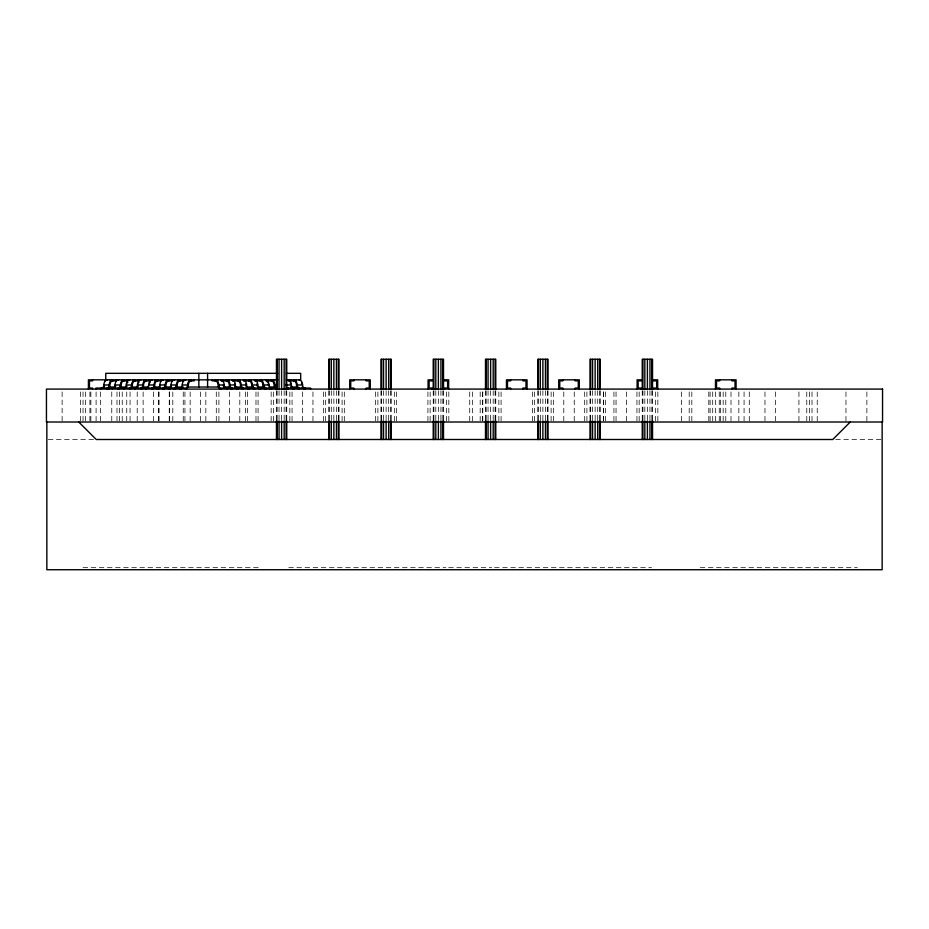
<?xml version="1.0" encoding="UTF-8"?>
<svg xmlns="http://www.w3.org/2000/svg" width="929" height="929" viewBox="0 0 929 929"><rect width="100%" height="100%" fill="white"/><g stroke="black" fill="none" stroke-linecap="round" stroke-linejoin="round"><path stroke-width="0.7" stroke-dasharray="4.64 3.48" d="M48.308 439.44L96.175 439.44M835.717 439.44L882.144 439.44M83.053 567.677L259.981 567.677M288.78 567.677L445.862 567.677M448.684 567.677L491.731 567.677M494.518 567.677L651.589 567.677M700.245 567.677L857.328 567.677M866.873 391.957L866.873 422.01M845.971 391.957L845.971 422.01M817.23 391.957L817.23 422.01M812.004 391.957L812.004 422.01M809.391 391.957L809.391 422.01M806.778 391.957L806.778 422.01M798.94 391.957L798.94 422.01M775.425 391.957L775.425 422.01M764.973 391.957L764.973 422.01M749.297 391.957L749.297 422.01M744.071 391.957L744.071 422.01M738.845 391.957L738.845 422.01M731.007 391.957L731.007 422.01M725.781 391.957L725.781 422.01M723.168 391.957L723.168 422.01M720.556 391.957L720.556 422.01M719.255 391.957L719.255 422.01M715.33 391.957L715.33 422.01M712.717 391.957L712.717 422.01M710.104 391.957L710.104 422.01M708.804 391.957L708.804 422.01M691.815 391.957L691.815 422.01M689.202 391.957L689.202 422.01M681.363 391.957L681.363 422.01M657.848 391.957L657.848 422.01M655.63 391.957L655.63 422.01M652.541 390.784L652.541 420.872M651.856 390.784L651.856 420.872M649.963 390.784L649.963 420.872M647.397 390.784L647.397 420.872M644.831 390.784L644.831 420.872M642.938 390.784L642.938 420.872M642.253 390.784L642.253 420.872M639.164 391.957L639.164 422.01M636.946 391.957L636.946 422.01M626.494 391.957L626.494 422.01M616.043 391.957L616.043 422.01M613.941 391.957L613.941 422.01M605.592 391.957L605.592 422.01M603.49 391.957L603.49 422.01M603.374 391.957L603.374 422.01M600.285 390.784L600.285 420.872M599.6 390.784L599.6 420.872M597.707 390.784L597.707 420.872M595.141 390.784L595.141 420.872M592.574 390.784L592.574 420.872M590.681 390.784L590.681 420.872M589.996 390.784L589.996 420.872M586.907 391.957L586.907 422.01M584.689 391.957L584.689 422.01M574.238 391.957L574.238 422.01M563.787 391.957L563.787 422.01M553.336 391.957L553.336 422.01M551.118 391.957L551.118 422.01M548.029 390.784L548.029 420.872M547.344 390.784L547.344 420.872M545.451 390.784L545.451 420.872M542.884 390.784L542.884 420.872M540.318 390.784L540.318 420.872M538.425 390.784L538.425 420.872M537.74 390.784L537.74 420.872M534.651 391.957L534.651 422.01M532.433 391.957L532.433 422.01M501.079 391.957L501.079 422.01M498.861 391.957L498.861 422.01M495.772 390.784L495.772 420.872M495.087 390.784L495.087 420.872M493.194 390.784L493.194 420.872M490.628 390.784L490.628 420.872M488.062 390.784L488.062 420.872M486.169 390.784L486.169 420.872M485.484 390.784L485.484 420.872M482.79 391.957L482.79 422.01M482.395 391.957L482.395 422.01M480.177 391.957L480.177 422.01M472.338 391.957L472.338 422.01M469.726 391.957L469.726 422.01M448.823 391.957L448.823 422.01M446.605 391.957L446.605 422.01M443.516 390.784L443.516 420.872M442.831 390.784L442.831 420.872M440.938 390.784L440.938 420.872M438.372 390.784L438.372 420.872M435.806 390.784L435.806 420.872M433.913 390.784L433.913 420.872M433.228 390.784L433.228 420.872M430.139 391.957L430.139 422.01M427.921 391.957L427.921 422.01M396.567 391.957L396.567 422.01M394.349 391.957L394.349 422.01M391.26 390.784L391.26 420.872M390.575 390.784L390.575 420.872M388.682 390.784L388.682 420.872M386.116 390.784L386.116 420.872M383.549 390.784L383.549 420.872M381.656 390.784L381.656 420.872M380.971 390.784L380.971 420.872M377.882 391.957L377.882 422.01M375.664 391.957L375.664 422.01M344.311 391.957L344.311 422.01M342.093 391.957L342.093 422.01M339.004 390.784L339.004 420.872M338.319 390.784L338.319 420.872M336.426 390.784L336.426 420.872M333.859 390.784L333.859 420.872M331.293 390.784L331.293 420.872M329.4 390.784L329.4 420.872M328.715 390.784L328.715 420.872M325.626 391.957L325.626 422.01M323.408 391.957L323.408 422.01M312.957 391.957L312.957 422.01M302.506 391.957L302.506 422.01M292.054 391.957L292.054 422.01M289.836 391.957L289.836 422.01M286.747 390.784L286.747 420.872M286.062 390.784L286.062 420.872M284.169 390.784L284.169 420.872M281.603 390.784L281.603 420.872M279.037 390.784L279.037 420.872M277.144 390.784L277.144 420.872M276.459 390.784L276.459 420.872M273.37 391.957L273.37 422.01M271.152 391.957L271.152 422.01M258.088 391.957L258.088 422.01M255.986 391.957L255.986 422.01M247.637 391.957L247.637 422.01M245.535 391.957L245.535 422.01M239.798 391.957L239.798 422.01M229.347 391.957L229.347 422.01M218.896 391.957L218.896 422.01M216.283 391.957L216.283 422.01M205.832 391.957L205.832 422.01M200.606 391.957L200.606 422.01M190.155 391.957L190.155 422.01M184.929 391.957L184.929 422.01M183.257 391.957L183.257 422.01M172.806 391.957L172.806 422.01M169.357 391.957L169.357 422.01M169.252 391.957L169.252 422.01M158.905 391.957L158.905 422.01M158.801 391.957L158.801 422.01M153.575 391.957L153.575 422.01M143.124 391.957L143.124 422.01M137.202 391.957L137.202 422.01M130.06 391.957L130.06 422.01M126.75 391.957L126.75 422.01M122.222 391.957L122.222 422.01M119.609 391.957L119.609 422.01M116.996 391.957L116.996 422.01M111.77 391.957L111.77 422.01M100.378 391.957L100.378 422.01M96.093 391.957L96.093 422.01M90.868 391.957L90.868 422.01M89.927 391.957L89.927 422.01M85.642 391.957L85.642 422.01M83.029 391.957L83.029 422.01M80.417 391.957L80.417 422.01M62.127 391.957L62.127 422.01"/><path stroke-width="1.39" d="M850.256 422.01L832.767 439.498L96.233 439.498L78.744 422.01M277.771 373.33L105.755 373.33L105.755 379.845L277.771 379.845M286.364 373.33L300.682 373.33L300.682 379.845L286.364 379.845M216.271 380.867L212.242 380.867L212.242 379.845M227.477 380.867L223.436 380.867L223.436 379.845M238.683 380.867L234.642 380.867L234.642 379.845M249.878 380.867L245.848 380.867L245.848 379.845M261.084 380.867L257.043 380.867L257.043 379.845M272.278 380.867L268.249 380.867L268.249 379.845M294.69 380.867L290.649 380.867L290.649 379.845M112.873 379.845A5.144 3.635 -90 0 0 109.239 384.978L103.862 384.978A5.144 3.635 -90 0 1 107.497 379.845M112.873 388.067A3.089 2.183 -90 0 0 115.057 384.978L120.445 384.978A5.144 3.635 -90 0 1 124.08 379.845M124.08 388.067A3.089 2.183 -90 0 0 126.263 384.978L131.639 384.978A5.144 3.635 -90 0 1 135.286 379.845M135.855 387.962A3.089 2.183 -90 0 1 135.297 388.067A3.089 2.183 -90 0 0 137.469 384.978L142.845 384.978A5.144 3.635 -90 0 1 146.48 379.845M146.48 388.067A3.089 2.183 -90 0 0 148.663 384.978L154.051 384.978A5.144 3.635 -90 0 1 157.686 379.845M157.686 388.067A3.089 2.183 -90 0 0 159.869 384.978L165.246 384.978A5.144 3.635 -90 0 1 168.892 379.845M168.892 388.067A3.089 2.183 -90 0 0 171.064 384.978L176.452 384.978A5.144 3.635 -90 0 1 180.087 379.845M180.087 388.067A3.089 2.183 -90 0 0 182.27 384.978L187.658 384.978A5.144 3.635 -90 0 1 191.293 379.845M215.145 379.845A5.144 3.635 -90 0 1 218.779 384.978L224.168 384.978A3.089 2.183 -90 0 0 226.351 388.067M226.351 379.845A5.144 3.635 -90 0 1 229.986 384.978L235.374 384.978A3.089 2.183 -90 0 0 237.545 388.067M237.545 379.845A5.144 3.635 -90 0 1 241.192 384.978L246.568 384.978A3.089 2.183 -90 0 0 248.751 388.067M248.751 379.845A5.144 3.635 -90 0 1 252.386 384.978L257.774 384.978A3.089 2.183 -90 0 0 259.957 388.067M259.957 379.845A5.144 3.635 -90 0 1 263.592 384.978L268.969 384.978A3.089 2.183 -90 0 0 271.152 388.067M271.152 379.845A5.144 3.635 -90 0 1 274.798 384.978L277.481 384.978M285.993 384.978L291.381 384.978A3.089 2.183 -90 0 0 293.564 388.067M293.564 379.845A5.144 3.635 -90 0 1 297.199 384.978L302.575 384.978A3.089 2.183 -90 0 0 304.758 388.067M108.612 387.033L114.348 387.033M120.073 387.033L125.798 387.033M131.535 387.033L137.26 387.033M142.996 387.033L148.721 387.033M154.446 387.033L160.183 387.033A4.111 2.915 -90 0 1 159.742 387.892M164.479 387.033L171.644 387.033M175.941 387.033L183.094 387.033M187.391 387.033L219.047 387.033M224.772 387.033L230.497 387.033M234.793 387.033L241.958 387.033M246.255 387.033L253.42 387.033M257.716 387.033L264.881 387.033M269.178 387.033L274.903 387.033M290.661 387.033L297.826 387.033M276.97 389.1L276.97 388.067L220.963 388.067A3.089 2.183 -90 0 1 218.779 384.978M286.631 387.161A3.089 2.183 -90 0 0 288.176 388.067L310.576 388.067L310.576 389.1M882.144 422.01L882.144 569.732L46.856 569.732L46.856 422.01M736.07 389.088L736.07 379.833L715.493 379.833L715.493 389.088M731.947 379.833L731.947 380.867L735.036 380.867L735.036 388.067L731.947 388.067L731.947 389.088M719.615 379.833L719.615 380.867L716.526 380.867L716.526 388.067L719.615 388.067L719.615 389.088M657.686 389.088L657.686 379.833L653.563 379.833L653.563 380.867L656.652 380.867L656.652 388.067L653.563 388.067L653.563 389.088M652.541 389.356L652.541 359.268L642.253 359.268L642.253 389.356M652.541 420.872L652.541 439.498M651.856 359.268L651.856 389.356M651.856 420.872L651.856 439.498M649.963 359.268L649.963 389.356M649.963 420.872L649.963 439.498M647.397 359.268L647.397 389.356M647.397 420.872L647.397 439.498M644.831 359.268L644.831 389.356M644.831 420.872L644.831 439.498M642.938 359.268L642.938 389.356M642.938 420.872L642.938 439.498M642.253 420.872L642.253 439.498M641.231 389.088L641.231 388.067L638.142 388.067L638.142 380.867L641.231 380.867L641.231 379.833L637.108 379.833L637.108 389.088M600.285 389.356L600.285 359.268L589.996 359.268L589.996 389.356M600.285 420.872L600.285 439.498M599.6 359.268L599.6 389.356M599.6 420.872L599.6 439.498M597.707 359.268L597.707 389.356M597.707 420.872L597.707 439.498M595.141 359.268L595.141 389.356M595.141 420.872L595.141 439.498M592.574 359.268L592.574 389.356M592.574 420.872L592.574 439.498M590.681 359.268L590.681 389.356M590.681 420.872L590.681 439.498M589.996 420.872L589.996 439.498M579.301 389.088L579.301 379.833L558.724 379.833L558.724 389.088M575.179 379.833L575.179 380.867L578.268 380.867L578.268 388.067L575.179 388.067L575.179 389.088M562.846 379.833L562.846 380.867L559.757 380.867L559.757 388.067L562.846 388.067L562.846 389.088M548.029 389.356L548.029 359.268L537.74 359.268L537.74 389.356M548.029 420.872L548.029 439.498M547.344 359.268L547.344 389.356M547.344 420.872L547.344 439.498M545.451 359.268L545.451 389.356M545.451 420.872L545.451 439.498M542.884 359.268L542.884 389.356M542.884 420.872L542.884 439.498M540.318 359.268L540.318 389.356M540.318 420.872L540.318 439.498M538.425 359.268L538.425 389.356M538.425 420.872L538.425 439.498M537.74 420.872L537.74 439.498M527.045 389.088L527.045 379.833L506.468 379.833L506.468 389.088M522.922 379.833L522.922 380.867L526.011 380.867L526.011 388.067L522.922 388.067L522.922 389.088M510.59 379.833L510.59 380.867L507.501 380.867L507.501 388.067L510.59 388.067L510.59 389.088M495.772 389.356L495.772 359.268L485.484 359.268L485.484 389.356M495.772 420.872L495.772 439.498M495.087 359.268L495.087 389.356M495.087 420.872L495.087 439.498M493.194 359.268L493.194 389.356M493.194 420.872L493.194 439.498M490.628 359.268L490.628 389.356M490.628 420.872L490.628 439.498M488.062 359.268L488.062 389.356M488.062 420.872L488.062 439.498M486.169 359.268L486.169 389.356M486.169 420.872L486.169 439.498M485.484 420.872L485.484 439.498M448.661 389.088L448.661 379.833L444.538 379.833L444.538 380.867L447.627 380.867L447.627 388.067L444.538 388.067L444.538 389.088M443.516 389.356L443.516 359.268L433.228 359.268L433.228 389.356M443.516 420.872L443.516 439.498M442.831 359.268L442.831 389.356M442.831 420.872L442.831 439.498M440.938 359.268L440.938 389.356M440.938 420.872L440.938 439.498M438.372 359.268L438.372 389.356M438.372 420.872L438.372 439.498M435.806 359.268L435.806 389.356M435.806 420.872L435.806 439.498M433.913 359.268L433.913 389.356M433.913 420.872L433.913 439.498M433.228 420.872L433.228 439.498M432.206 389.088L432.206 388.067L429.117 388.067L429.117 380.867L432.206 380.867L432.206 379.833L428.083 379.833L428.083 389.088M391.26 389.356L391.26 359.268L380.971 359.268L380.971 389.356M391.26 420.872L391.26 439.498M390.575 359.268L390.575 389.356M390.575 420.872L390.575 439.498M388.682 359.268L388.682 389.356M388.682 420.872L388.682 439.498M386.116 359.268L386.116 389.356M386.116 420.872L386.116 439.498M383.549 359.268L383.549 389.356M383.549 420.872L383.549 439.498M381.656 359.268L381.656 389.356M381.656 420.872L381.656 439.498M380.971 420.872L380.971 439.498M370.276 389.088L370.276 379.833L349.699 379.833L349.699 389.088M366.154 379.833L366.154 380.867L369.243 380.867L369.243 388.067L366.154 388.067L366.154 389.088M353.821 379.833L353.821 380.867L350.732 380.867L350.732 388.067L353.821 388.067L353.821 389.088M339.004 389.356L339.004 359.268L328.715 359.268L328.715 389.356M339.004 420.872L339.004 439.498M338.319 359.268L338.319 389.356M338.319 420.872L338.319 439.498M336.426 359.268L336.426 389.356M336.426 420.872L336.426 439.498M333.859 359.268L333.859 389.356M333.859 420.872L333.859 439.498M331.293 359.268L331.293 389.356M331.293 420.872L331.293 439.498M329.4 359.268L329.4 389.356M329.4 420.872L329.4 439.498M328.715 420.872L328.715 439.498M305.2 388.067L305.2 389.1M296.037 379.845L296.037 380.867M293.994 388.067L293.994 389.1M288.176 388.067L288.176 389.1A4.111 2.915 -90 0 1 286.724 388.543M286.747 389.356L286.747 359.268L276.459 359.268L276.459 389.356M286.747 420.872L286.747 439.498M286.062 359.268L286.062 389.356M286.062 420.872L286.062 439.498M284.169 359.268L284.169 389.356M284.169 420.872L284.169 439.498M281.603 359.268L281.603 389.356M281.603 420.872L281.603 439.498M279.037 359.268L279.037 389.356M279.037 420.872L279.037 439.498M277.144 359.268L277.144 389.356M277.144 420.872L277.144 439.498M276.459 420.872L276.459 439.498M273.625 379.845L273.625 380.867M271.593 388.067L271.593 389.1M262.431 379.845L262.431 380.867M260.387 388.067L260.387 389.1M251.225 379.845L251.225 380.867M249.193 388.067L249.193 389.1M240.019 379.845L240.019 380.867M237.987 388.067L237.987 389.1M228.824 379.845L228.824 380.867M226.781 388.067L226.781 389.1M217.618 379.845L217.618 380.867M207.585 373.33L207.585 387.033M198.852 373.33L198.852 387.033M194.196 379.845L194.196 380.867L188.819 380.867L188.819 379.845M183.001 379.845L183.001 380.867L177.613 380.867L177.613 379.845M179.657 388.067L179.669 389.1M171.795 379.845L171.795 380.867L166.419 380.867L166.419 379.845M168.451 388.067L168.463 389.1M160.589 379.845L160.589 380.867L155.213 380.867L155.213 379.845M157.245 388.067L157.256 389.1M151.868 389.1L151.868 388.067A3.089 2.183 -90 0 0 154.051 384.978M149.395 379.845L149.395 380.867L144.007 380.867L144.007 379.845M140.662 389.1L140.662 388.067A3.089 2.183 -90 0 0 142.845 384.978M138.189 379.845L138.189 380.867L132.812 380.867L132.812 379.845M134.844 388.067L134.856 389.1M129.468 389.1L129.468 388.067A3.089 2.183 -90 0 0 131.639 384.978M126.994 379.845L126.994 380.867L121.606 380.867L121.606 379.845M123.662 388.067L123.638 389.1M118.262 389.1L118.262 388.067A3.089 2.183 -90 0 0 120.445 384.978M115.788 379.845L115.788 380.867L110.4 380.867L110.4 379.845M112.455 388.067L112.444 389.1M108.995 386.452L108.995 389.088M107.056 389.1L107.056 388.067A3.089 2.183 -90 0 0 109.239 384.978M104.872 380.867L104.872 379.833L88.418 379.833L88.418 389.088M101.249 388.067L101.238 389.1M95.861 389.1L95.873 388.067L185.475 388.067A3.089 2.183 -90 0 0 187.658 384.978M92.54 379.833L92.54 380.867L89.451 380.867L89.451 388.067L92.54 388.067L92.54 389.088M237.545 380.867A4.111 2.915 -90 0 1 240.46 384.978A4.111 2.915 -90 0 0 243.375 389.1L243.375 388.067A3.089 2.183 -90 0 1 241.192 384.978M236.802 388.961A4.111 2.915 -90 0 1 236.094 388.543M234.735 386.046A4.111 2.915 -90 0 1 234.642 384.978A4.111 2.915 -90 0 0 234.538 383.921M229.986 384.978A3.089 2.183 -90 0 0 232.169 388.067L232.169 389.1A4.111 2.915 -90 0 1 229.254 384.978A4.111 2.915 -90 0 0 226.351 380.867M304.004 388.961A4.111 2.915 -90 0 1 303.307 388.543M302.703 387.892A4.111 2.915 -90 0 1 302.239 387.045M301.461 382.922A4.111 2.915 -90 0 1 301.751 383.921M298.941 379.845A5.144 3.635 -90 0 1 302.575 384.978M259.957 380.867A4.111 2.915 -90 0 1 262.861 384.978A4.111 2.915 -90 0 0 265.775 389.1L265.775 388.067A3.089 2.183 -90 0 1 263.592 384.978M259.203 388.961A4.111 2.915 -90 0 1 258.494 388.543M257.147 386.046A4.111 2.915 -90 0 1 257.043 384.978A4.111 2.915 -90 0 0 256.95 383.921M271.152 380.867A4.111 2.915 -90 0 1 274.067 384.978A4.111 2.915 -90 0 0 276.227 388.961M270.397 388.961A4.111 2.915 -90 0 1 269.7 388.543M293.564 380.867A4.111 2.915 -90 0 1 296.467 384.978A4.111 2.915 -90 0 0 299.382 389.1L299.382 388.067A3.089 2.183 -90 0 1 297.199 384.978M292.809 388.961A4.111 2.915 -90 0 1 292.101 388.543M291.497 387.892A4.111 2.915 -90 0 1 291.044 387.045M220.963 389.1A4.111 2.915 -90 0 1 218.06 384.978A4.111 2.915 -90 0 0 215.145 380.867M248.751 380.867A4.111 2.915 -90 0 1 251.666 384.978A4.111 2.915 -90 0 0 254.569 389.1L254.569 388.067A3.089 2.183 -90 0 1 252.386 384.978M247.997 388.961A4.111 2.915 -90 0 1 247.3 388.543M245.941 386.046A4.111 2.915 -90 0 1 245.848 384.978A4.111 2.915 -90 0 0 245.744 383.921M288.489 381.006A4.111 2.915 -90 0 1 289.198 381.424M290.254 382.922A4.111 2.915 -90 0 1 290.545 383.921M287.735 379.845A5.144 3.635 -90 0 1 291.381 384.978M223.831 387.045A4.111 2.915 -90 0 1 223.436 384.978M221.288 381.006A4.111 2.915 -90 0 1 221.985 381.424M220.533 379.845A5.144 3.635 -90 0 1 224.168 384.978M276.97 388.067A3.089 2.183 -90 0 1 274.798 384.978M276.54 379.845A5.144 3.635 -90 0 1 277.481 380.019M266.089 381.006A4.111 2.915 -90 0 1 267.389 382.074M268.144 383.921A4.111 2.915 -90 0 1 268.249 384.978M265.334 379.845A5.144 3.635 -90 0 1 268.969 384.978M254.883 381.006A4.111 2.915 -90 0 1 255.591 381.424M254.14 379.845A5.144 3.635 -90 0 1 257.774 384.978M243.688 381.006A4.111 2.915 -90 0 1 244.385 381.424M242.933 379.845A5.144 3.635 -90 0 1 246.568 384.978M232.482 381.006A4.111 2.915 -90 0 1 233.191 381.424M231.727 379.845A5.144 3.635 -90 0 1 235.374 384.978M171.4 387.045A4.111 2.915 -90 0 1 170.948 387.892M170.344 388.543A4.111 2.915 -90 0 1 169.635 388.961M168.892 380.867A4.111 2.915 -90 0 0 165.977 384.978A4.111 2.915 -90 0 1 163.063 389.1L163.063 388.067A3.089 2.183 -90 0 0 165.246 384.978M171.064 384.978A5.144 3.635 -90 0 1 174.71 379.845M182.607 387.045A4.111 2.915 -90 0 1 182.142 387.892M181.538 388.543A4.111 2.915 -90 0 1 180.841 388.961M180.087 380.867A4.111 2.915 -90 0 0 177.184 384.978A4.111 2.915 -90 0 1 174.269 389.1L174.269 388.067A3.089 2.183 -90 0 0 176.452 384.978M104.489 386.046A4.111 2.915 -90 0 1 104.199 387.045M107.81 388.961A4.111 2.915 -90 0 0 109.97 384.978A4.111 2.915 -90 0 1 112.873 380.867M103.874 384.978A3.089 2.183 -90 0 1 101.691 388.067M115.684 386.046A4.111 2.915 -90 0 1 115.393 387.045M185.475 389.1A4.111 2.915 -90 0 0 188.378 384.978A4.111 2.915 -90 0 1 191.293 380.867M182.27 384.978A5.144 3.635 -90 0 1 185.905 379.845M119.017 388.961A4.111 2.915 -90 0 0 121.165 384.978A4.111 2.915 -90 0 1 124.08 380.867M115.057 384.978A5.144 3.635 -90 0 1 118.703 379.845M126.89 386.046A4.111 2.915 -90 0 1 126.599 387.045M159.138 388.543A4.111 2.915 -90 0 1 158.441 388.961M157.686 380.867A4.111 2.915 -90 0 0 154.771 384.978A4.111 2.915 -90 0 1 152.623 388.961M159.869 384.978A5.144 3.635 -90 0 1 163.504 379.845M148.663 384.978A5.144 3.635 -90 0 1 152.298 379.845M149.778 382.922A4.111 2.915 -90 0 1 150.243 382.074M138.096 386.046A4.111 2.915 -90 0 1 137.806 387.045M135.286 380.867A4.111 2.915 -90 0 0 132.371 384.978A4.111 2.915 -90 0 1 130.211 388.961M141.417 388.961A4.111 2.915 -90 0 0 143.577 384.978A4.111 2.915 -90 0 1 146.48 380.867M137.469 384.978A5.144 3.635 -90 0 1 141.103 379.845M138.584 382.922A4.111 2.915 -90 0 1 139.048 382.074M126.263 384.978A5.144 3.635 -90 0 1 129.897 379.845M127.378 382.922A4.111 2.915 -90 0 1 127.842 382.074M882.55 389.088L46.45 389.088L46.45 422.01L882.55 422.01L882.55 389.088M146.062 389.1L146.062 388.067L146.05 389.1"/></g></svg>
